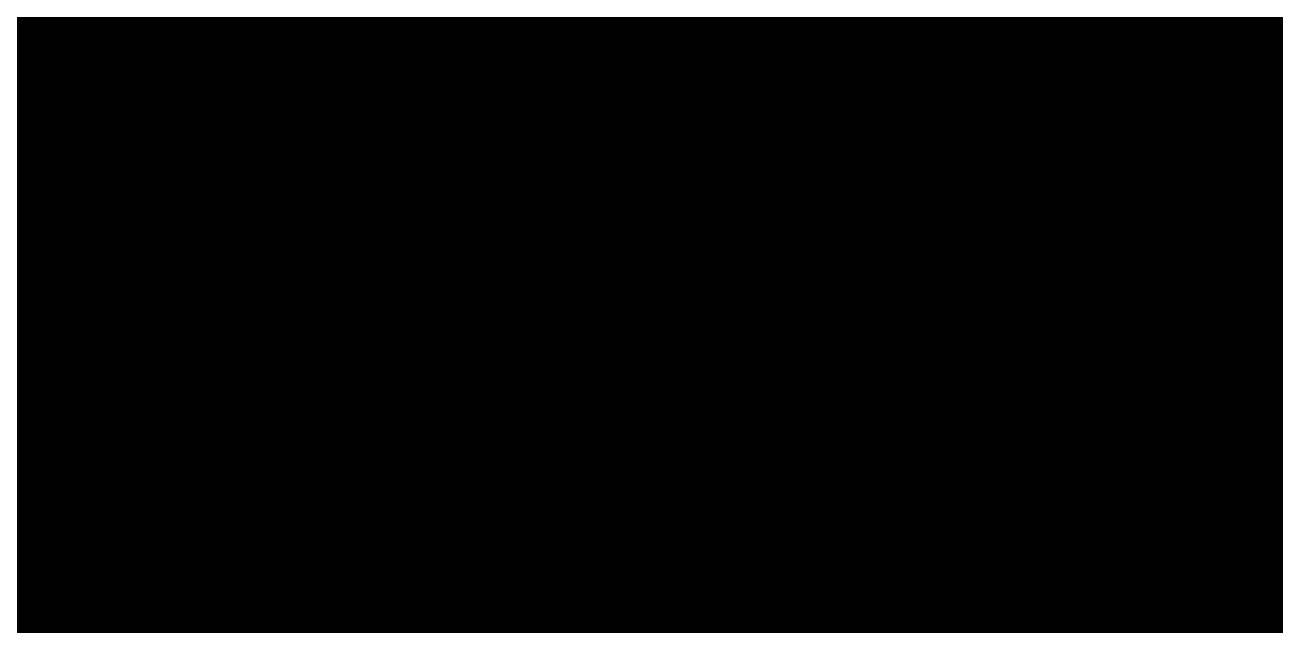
# Model space of a CAD drawing. Header units: metres. Extents: x -296 to 345, y -1036 to 474.
# Drawn here: x 239.8226 to 239.9562, y -255.9003 to -255.8362 of the extents above; entities that cross this region are included whole.
import ezdxf

# ---------------------------------------------------------------- set-up
doc = ezdxf.new("R2010")
doc.units = ezdxf.units.M
doc.linetypes.add('HIDDENX2', pattern=[0.75, 0.5, -0.25])
for name, color, linetype in [('DGPRO_Anotaciones', 6, 'Continuous'), ('DGPRO_Arboles existentes', 252, 'Continuous'), ('DGPRO_ARQ_EXISTENCIA', 7, 'Continuous'), ('DGPRO_Cordon existente', 244, 'HIDDENX2'), ('DGPRO_Topes playa de regulacion', 40, 'Continuous')]:
    doc.layers.add(name, color=color, linetype=linetype)
doc.layers.add('DGPRO_Hatch edificios', color=7, linetype='Continuous', true_color=0xd1e8ff)
doc.layers.add('SansNom [1.1]', color=7, linetype='Continuous', lineweight=0)
doc.styles.get("Standard").update_dxf_attribs({"font": 'arial.ttf'})

# ---------------------------------------------------------------- blocks, each defined once
blk = doc.blocks.new('juegos ta te ti')
at = {"layer": 'SansNom [1.1]', "color": 2}
for p, q in [((3773.40317, 1694.74634), (3773.31728, 1694.71553)), ((3773.29968, 1694.71407), (3773.29598, 1694.72437)), ((3773.34174, 1694.70492), (3773.39328, 1694.7234)), ((3773.33558, 1694.72209), (3773.34174, 1694.70492)), ((3773.39389, 1694.72168), (3773.34236, 1694.7032)), ((3773.29968, 1694.71407), (3773.31536, 1694.71969)), ((3773.32484, 1694.71824), (3773.331, 1694.70106)), ((3773.38046, 1694.71589), (3773.38015, 1694.71675)), ((3773.31728, 1694.71553), (3773.30551, 1694.71131)), ((3773.38046, 1694.71589), (3773.37444, 1694.71374)), ((3773.37414, 1694.7146), (3773.37444, 1694.71374)), ((3773.36242, 1694.70942), (3773.36211, 1694.71028)), ((3773.37302, 1694.71017), (3773.3724, 1694.71094)), ((3773.36242, 1694.70942), (3773.35641, 1694.70727)), ((3773.37295, 1694.70978), (3773.37299, 1694.70904)), ((3773.3561, 1694.70813), (3773.35641, 1694.70727)), ((3773.331, 1694.70106), (3773.34174, 1694.70492)), ((3773.34174, 1694.70492), (3773.34236, 1694.7032)), ((3773.38163, 1694.70383), (3773.38101, 1694.7046)), ((3773.34236, 1694.7032), (3773.33334, 1694.69996)), ((3773.38386, 1694.70107), (3773.38324, 1694.70184)), ((3773.36425, 1694.69861), (3773.36486, 1694.69784)), ((3773.37551, 1694.6977), (3773.37514, 1694.69817)), ((3773.38609, 1694.6983), (3773.38547, 1694.69907)), ((3773.36647, 1694.69584), (3773.36709, 1694.69507)), ((3773.37774, 1694.69494), (3773.37737, 1694.6954)), ((3773.38832, 1694.69553), (3773.3877, 1694.6963)), ((3773.37063, 1694.69504), (3773.37125, 1694.69427)), ((3773.36828, 1694.69386), (3773.36791, 1694.69379)), ((3773.3687, 1694.69307), (3773.36932, 1694.6923)), ((3773.37997, 1694.69217), (3773.3796, 1694.69263)), ((3773.39055, 1694.69276), (3773.38993, 1694.69353)), ((3773.37286, 1694.69227), (3773.37347, 1694.6915)), ((3773.37093, 1694.6903), (3773.37155, 1694.68954)), ((3773.39278, 1694.68999), (3773.39216, 1694.69076)), ((3773.37508, 1694.6895), (3773.3757, 1694.68873)), ((3773.3822, 1694.6894), (3773.38183, 1694.68986)), ((3773.39368, 1694.68876), (3773.39302, 1694.68958)), ((3773.37316, 1694.68754), (3773.37378, 1694.68677)), ((3773.395, 1694.68722), (3773.39439, 1694.68799)), ((3773.37731, 1694.68673), (3773.37793, 1694.68596)), ((3773.38443, 1694.68663), (3773.38406, 1694.68709)), ((3773.37539, 1694.68477), (3773.37601, 1694.684)), ((3773.39723, 1694.68445), (3773.39661, 1694.68522)), ((3773.37954, 1694.68396), (3773.38016, 1694.6832)), ((3773.38666, 1694.68386), (3773.38628, 1694.68432)), ((3773.39777, 1694.68375), (3773.39855, 1694.68277)), ((3773.39886, 1694.68286), (3773.39842, 1694.6834)), ((3773.39842, 1694.6834), (3773.39878, 1694.68292)), ((3773.37717, 1694.68285), (3773.36959, 1694.6813)), ((3773.37762, 1694.682), (3773.37824, 1694.68123)), ((3773.39946, 1694.68168), (3773.39884, 1694.68245)), ((3773.36959, 1694.6813), (3773.37119, 1694.67277)), ((3773.38177, 1694.6812), (3773.38239, 1694.68043)), ((3773.38889, 1694.68109), (3773.38851, 1694.68155)), ((3773.37985, 1694.67923), (3773.38047, 1694.67846)), ((3773.40009, 1694.67997), (3773.40015, 1694.6797)), ((3773.3656, 1694.67911), (3773.3672, 1694.67058)), ((3773.384, 1694.67843), (3773.38462, 1694.67766)), ((3773.39111, 1694.67832), (3773.39074, 1694.67878)), ((3773.3832, 1694.67523), (3773.37119, 1694.67277)), ((3773.38208, 1694.67646), (3773.3827, 1694.67569)), ((3773.38352, 1694.67571), (3773.38551, 1694.67324)), ((3773.38596, 1694.67609), (3773.38581, 1694.67597)), ((3773.38623, 1694.67566), (3773.38685, 1694.67489)), ((3773.3931, 1694.67585), (3773.39297, 1694.67602)), ((3773.38491, 1694.67253), (3773.38535, 1694.67198)), ((3773.38846, 1694.67289), (3773.38908, 1694.67212)), ((3773.40008, 1694.67289), (3773.40002, 1694.67287)), ((3773.3672, 1694.67058), (3773.36722, 1694.67051)), ((3773.39069, 1694.67012), (3773.39071, 1694.6701)), ((3773.39737, 1694.6688), (3773.39826, 1694.66898)), ((3773.40051, 1694.66115), (3773.39849, 1694.66663)), ((3773.40069, 1694.66048), (3773.39854, 1694.66632)), ((3773.39712, 1694.6651), (3773.39727, 1694.66435)), ((3773.39359, 1694.66417), (3773.3936, 1694.66411)), ((3773.3937, 1694.66362), (3773.39409, 1694.66165)), ((3773.39727, 1694.66435), (3773.39766, 1694.66238)), ((3773.39766, 1694.66238), (3773.39409, 1694.66165)), ((3773.39588, 1694.66201), (3773.39576, 1694.6624)), ((3773.39766, 1694.66238), (3773.39937, 1694.66026)), ((3773.39409, 1694.66165), (3773.3958, 1694.65953)), ((3773.40051, 1694.66115), (3773.40069, 1694.66048)), ((3773.39937, 1694.66026), (3773.3958, 1694.65953)), ((3773.39522, 1694.65862), (3773.4071, 1694.62638))]:
    blk.add_line(p, q, dxfattribs=at)
at = {"layer": 'SansNom [1.1]', "color": 2, "elevation": 0, "flags": 128}
for points in [[(3773.37239, 1694.71095), (3773.3726, 1694.71066), (3773.37295, 1694.70978)], [(3773.37302, 1694.71017), (3773.37322, 1694.70989), (3773.37357, 1694.70901)], [(3773.37357, 1694.70901), (3773.37359, 1694.70806), (3773.37351, 1694.7077)], [(3773.37544, 1694.69731), (3773.37509, 1694.69819), (3773.3749, 1694.69846)], [(3773.37606, 1694.69654), (3773.37571, 1694.69742), (3773.37551, 1694.6977)], [(3773.37767, 1694.69454), (3773.37732, 1694.69542), (3773.37713, 1694.69569)], [(3773.37829, 1694.69377), (3773.37794, 1694.69465), (3773.37774, 1694.69494)], [(3773.3799, 1694.69177), (3773.37955, 1694.69265), (3773.37936, 1694.69292)], [(3773.38051, 1694.691), (3773.38017, 1694.69188), (3773.37997, 1694.69217)], [(3773.38212, 1694.689), (3773.38178, 1694.68988), (3773.38159, 1694.69016)], [(3773.38274, 1694.68823), (3773.3824, 1694.68911), (3773.3822, 1694.6894)], [(3773.38435, 1694.68623), (3773.38401, 1694.68711), (3773.38382, 1694.68739)], [(3773.38497, 1694.68546), (3773.38463, 1694.68634), (3773.38443, 1694.68663)], [(3773.38658, 1694.68346), (3773.38624, 1694.68434), (3773.38605, 1694.68462)], [(3773.3872, 1694.68269), (3773.38686, 1694.68357), (3773.38666, 1694.68386)], [(3773.38881, 1694.68069), (3773.38847, 1694.68157), (3773.38828, 1694.68185)], [(3773.38943, 1694.67992), (3773.38909, 1694.6808), (3773.38889, 1694.68109)], [(3773.39104, 1694.67792), (3773.3907, 1694.6788), (3773.3905, 1694.67908)], [(3773.39166, 1694.67715), (3773.39132, 1694.67804), (3773.39111, 1694.67832)], [(3773.38616, 1694.67572), (3773.38535, 1694.6764), (3773.38456, 1694.67739)], [(3773.39327, 1694.67515), (3773.39293, 1694.67604), (3773.39273, 1694.67631)], [(3773.40491, 1694.65734), (3773.40474, 1694.65798), (3773.40412, 1694.66034), (3773.40354, 1694.66246), (3773.40301, 1694.6643), (3773.40252, 1694.66588), (3773.40208, 1694.66716), (3773.40171, 1694.66813), (3773.40139, 1694.66881), (3773.40113, 1694.66916), (3773.40094, 1694.6692), (3773.40081, 1694.66892), (3773.40075, 1694.66833), (3773.40075, 1694.66743), (3773.40082, 1694.66622), (3773.40096, 1694.66472), (3773.40116, 1694.66294)], [(3773.40116, 1694.66294), (3773.4013, 1694.66174), (3773.40138, 1694.66079), (3773.4014, 1694.66008), (3773.40137, 1694.65963), (3773.40128, 1694.65945), (3773.40114, 1694.65953), (3773.40094, 1694.65988), (3773.40069, 1694.66048)], [(3773.39445, 1694.6612), (3773.39464, 1694.66049), (3773.39491, 1694.65956)], [(3773.39491, 1694.65956), (3773.39496, 1694.65941), (3773.39522, 1694.65862)]]:
    blk.add_lwpolyline(points, dxfattribs=at)
at = {"layer": 'SansNom [1.1]', "color": 2}
for centre, radius, start, end in [((3773.36843, 1694.71158), 0.01278, 298.2535, 19.7326), ((3773.30397, 1694.71561), 0.00456, 199.7326, 289.7326), ((3773.36843, 1694.71158), 0.00639, 199.7326, 265.8658), ((3773.36843, 1694.71158), 0.01278, 199.7326, 273.8841), ((3773.33272, 1694.70168), 0.00183, 199.7326, 289.7326), ((3773.36699, 1694.69956), 0.00273, 219.0336, 334.4737), ((3773.3686, 1694.69756), 0.00273, 218.4919, 310.1695), ((3773.37083, 1694.69479), 0.00273, 218.4919, 310.1695), ((3773.37305, 1694.69202), 0.00273, 218.4919, 310.1695), ((3773.37528, 1694.68925), 0.00273, 218.4919, 310.1695), ((3773.37751, 1694.68648), 0.00273, 218.4919, 310.1695), ((3773.37974, 1694.68372), 0.00273, 218.4919, 310.1695), ((3773.39209, 1694.67745), 0.00866, 292.6635, 38.6009), ((3773.39733, 1694.67998), 0.00273, 301.1595, 38.6105), ((3773.38197, 1694.68095), 0.00273, 218.4919, 310.1695), ((3773.39206, 1694.67747), 0.00869, 292.7819, 11.1574), ((3773.45764, 1694.68758), 0.09983, 185.9301, 197.0753), ((3773.3895, 1694.68052), 0.00768, 204.6695, 261.3829), ((3773.38481, 1694.67739), 0.00271, 218.8508, 259.4161), ((3773.39156, 1694.67797), 0.00832, 203.0768, 267.1237), ((3773.3916, 1694.67792), 0.0086, 218.8719, 269.2653), ((3773.3912, 1694.67385), 0.00274, 219.1583, 351.5264), ((3773.39206, 1694.67423), 0.00813, 319.8138, 351.065), ((3773.39204, 1694.67738), 0.0086, 218.8764, 269.9854), ((3773.60587, 1694.71507), 0.24277, 190.5758, 193.5932), ((3773.39747, 1694.66195), 0.00382, 15.0248, 67.8823)]:
    blk.add_arc(centre, radius, start, end, dxfattribs=at)
for points, knots in [([(3773.3724, 1694.71094), (3773.37231, 1694.71104), (3773.37209, 1694.7113), (3773.37158, 1694.71167), (3773.37088, 1694.71195), (3773.37006, 1694.71203), (3773.36924, 1694.71185), (3773.36855, 1694.71145), (3773.36805, 1694.71095), (3773.36773, 1694.71043), (3773.36755, 1694.70994), (3773.36748, 1694.70951), (3773.36745, 1694.70914), (3773.36746, 1694.70876), (3773.3675, 1694.70824), (3773.3676, 1694.70748), (3773.36776, 1694.70647), (3773.36796, 1694.70529), (3773.3682, 1694.70399), (3773.36847, 1694.70263), (3773.36875, 1694.70126), (3773.36904, 1694.69995), (3773.36932, 1694.69873), (3773.36959, 1694.69767), (3773.36983, 1694.69677), (3773.37002, 1694.69618), (3773.3702, 1694.69574), (3773.37037, 1694.69538), (3773.37056, 1694.69514), (3773.37063, 1694.69504)], [0, 0, 0, 0, 0.016434, 0.0424376, 0.0714166, 0.1029079, 0.1352178, 0.1659584, 0.1922502, 0.215542, 0.236398, 0.255567, 0.2749691, 0.3009298, 0.3435918, 0.3973482, 0.4486944, 0.5026861, 0.5556551, 0.6082364, 0.6607005, 0.7131995, 0.7658703, 0.8189763, 0.8731227, 0.9304676, 0.9604061, 0.984356, 1, 1, 1, 1]), ([(3773.37384, 1694.70834), (3773.37383, 1694.70836), (3773.37374, 1694.70869), (3773.37363, 1694.70902), (3773.37345, 1694.70947), (3773.37327, 1694.70984), (3773.37309, 1694.71008), (3773.37302, 1694.71017)], [0, 0, 0, 0, 0.025988, 0.466213, 0.696045, 0.879904, 1, 1, 1, 1]), ([(3773.3752, 1694.69797), (3773.3752, 1694.69797), (3773.37521, 1694.69796), (3773.37515, 1694.69814), (3773.37503, 1694.69852), (3773.37485, 1694.69918), (3773.37463, 1694.70008), (3773.37437, 1694.70119), (3773.3741, 1694.70243), (3773.37383, 1694.70373), (3773.37357, 1694.70503), (3773.37335, 1694.70625), (3773.37316, 1694.70734), (3773.37303, 1694.70819), (3773.37296, 1694.70875), (3773.37293, 1694.70904), (3773.37293, 1694.70905), (3773.37293, 1694.70905)], [0, 0, 0, 0, 0.01609, 0.062273, 0.121667, 0.192775, 0.270513, 0.351329, 0.433485, 0.516208, 0.599108, 0.681854, 0.764093, 0.845219, 0.914737, 0.971625, 1, 1, 1, 1]), ([(3773.37409, 1694.70867), (3773.374, 1694.70874), (3773.37387, 1694.70885), (3773.37371, 1694.70891), (3773.37365, 1694.70893)], [0, 0, 0, 0, 0.645472, 1, 1, 1, 1]), ([(3773.38101, 1694.7046), (3773.38081, 1694.70481), (3773.38047, 1694.70517), (3773.37993, 1694.70545), (3773.37966, 1694.70553), (3773.37956, 1694.70556)], [0, 0, 0, 0, 0.456025, 0.781976, 1, 1, 1, 1]), ([(3773.37666, 1694.69817), (3773.37692, 1694.69823), (3773.37761, 1694.6984), (3773.37859, 1694.69868), (3773.37959, 1694.69901), (3773.3803, 1694.6993), (3773.3809, 1694.69963), (3773.3814, 1694.70003), (3773.38183, 1694.70055), (3773.38216, 1694.70124), (3773.38229, 1694.70206), (3773.38217, 1694.70291), (3773.38189, 1694.7035), (3773.38167, 1694.70378), (3773.38163, 1694.70383)], [0, 0, 0, 0, 0.076178, 0.201828, 0.331639, 0.474404, 0.5592, 0.621081, 0.685132, 0.754537, 0.828502, 0.904616, 0.980321, 1, 1, 1, 1]), ([(3773.38324, 1694.70184), (3773.38304, 1694.70205), (3773.38271, 1694.70239), (3773.38232, 1694.70258), (3773.38216, 1694.70265)], [0, 0, 0, 0, 0.609853, 1, 1, 1, 1]), ([(3773.37889, 1694.6954), (3773.37915, 1694.69546), (3773.37984, 1694.69563), (3773.38082, 1694.69591), (3773.38182, 1694.69624), (3773.38253, 1694.69653), (3773.38313, 1694.69686), (3773.38363, 1694.69726), (3773.38406, 1694.69778), (3773.38439, 1694.69847), (3773.38452, 1694.69929), (3773.3844, 1694.70014), (3773.38412, 1694.70073), (3773.3839, 1694.70101), (3773.38386, 1694.70107)], [0, 0, 0, 0, 0.076178, 0.201828, 0.331639, 0.474404, 0.5592, 0.621081, 0.685132, 0.754537, 0.828502, 0.904616, 0.980321, 1, 1, 1, 1]), ([(3773.3637, 1694.69987), (3773.36371, 1694.69976), (3773.36376, 1694.69937), (3773.36399, 1694.69895), (3773.3642, 1694.69867), (3773.36425, 1694.69861)], [0, 0, 0, 0, 0.232535, 0.841665, 1, 1, 1, 1]), ([(3773.37125, 1694.69427), (3773.37133, 1694.69417), (3773.37156, 1694.69391), (3773.37206, 1694.69354), (3773.37277, 1694.69326), (3773.37359, 1694.69319), (3773.37441, 1694.69337), (3773.3751, 1694.69376), (3773.3756, 1694.69426), (3773.37591, 1694.69478), (3773.37609, 1694.69528), (3773.37617, 1694.69571), (3773.37619, 1694.69607), (3773.37618, 1694.69646), (3773.37614, 1694.69697), (3773.37605, 1694.69773), (3773.37589, 1694.69875), (3773.37576, 1694.69952), (3773.37568, 1694.69997), (3773.37567, 1694.69999)], [0, 0, 0, 0, 0.032596, 0.084172, 0.14165, 0.20411, 0.268195, 0.329166, 0.381314, 0.427512, 0.468878, 0.506899, 0.545381, 0.596872, 0.681489, 0.788111, 0.889953, 0.997041, 1, 1, 1, 1]), ([(3773.3747, 1694.69983), (3773.37485, 1694.69986), (3773.37543, 1694.69996), (3773.37631, 1694.70009), (3773.37723, 1694.7002), (3773.37787, 1694.70025), (3773.37824, 1694.70026), (3773.37828, 1694.70026), (3773.3783, 1694.70026)], [0, 0, 0, 0, 0.0869493, 0.3123665, 0.5339335, 0.7235382, 0.885767, 1, 1, 1, 1]), ([(3773.37743, 1694.6952), (3773.37743, 1694.6952), (3773.37744, 1694.69519), (3773.37737, 1694.69537), (3773.37726, 1694.69575), (3773.37708, 1694.69641), (3773.37686, 1694.69731), (3773.3766, 1694.69842), (3773.37639, 1694.69937), (3773.37627, 1694.69994), (3773.37625, 1694.70007)], [0, 0, 0, 0, 0.035033, 0.135587, 0.264906, 0.419729, 0.588988, 0.764947, 0.943826, 1, 1, 1, 1]), ([(3773.38547, 1694.69907), (3773.38527, 1694.69928), (3773.38494, 1694.69962), (3773.38455, 1694.69981), (3773.38439, 1694.69989)], [0, 0, 0, 0, 0.609853, 1, 1, 1, 1]), ([(3773.36792, 1694.69818), (3773.36792, 1694.69819), (3773.36793, 1694.69819), (3773.36815, 1694.69828), (3773.36862, 1694.69844), (3773.36904, 1694.69857), (3773.36934, 1694.69865), (3773.36935, 1694.69866)], [0, 0, 0, 0, 0.128722, 0.364916, 0.655577, 0.993675, 1, 1, 1, 1]), ([(3773.38112, 1694.69263), (3773.38138, 1694.6927), (3773.38207, 1694.69286), (3773.38305, 1694.69314), (3773.38405, 1694.69347), (3773.38476, 1694.69376), (3773.38536, 1694.69409), (3773.38586, 1694.69449), (3773.38629, 1694.69501), (3773.38662, 1694.69571), (3773.38675, 1694.69652), (3773.38663, 1694.69737), (3773.38635, 1694.69796), (3773.38613, 1694.69824), (3773.38609, 1694.6983)], [0, 0, 0, 0, 0.076178, 0.201828, 0.331639, 0.474404, 0.5592, 0.621081, 0.685132, 0.754537, 0.828502, 0.904616, 0.980321, 1, 1, 1, 1]), ([(3773.36486, 1694.69784), (3773.36507, 1694.69763), (3773.36541, 1694.69728), (3773.366, 1694.69697), (3773.36651, 1694.69681), (3773.36701, 1694.69673), (3773.36762, 1694.6967), (3773.36841, 1694.69673), (3773.36919, 1694.6968), (3773.3697, 1694.69687), (3773.36981, 1694.69688)], [0, 0, 0, 0, 0.124749, 0.213915, 0.304347, 0.40335, 0.531011, 0.747402, 0.947239, 1, 1, 1, 1]), ([(3773.36594, 1694.69702), (3773.36595, 1694.69694), (3773.36599, 1694.69658), (3773.36622, 1694.69618), (3773.36643, 1694.6959), (3773.36647, 1694.69584)], [0, 0, 0, 0, 0.187264, 0.832325, 1, 1, 1, 1]), ([(3773.37347, 1694.6915), (3773.37356, 1694.6914), (3773.37379, 1694.69114), (3773.37429, 1694.69078), (3773.375, 1694.69049), (3773.37582, 1694.69042), (3773.37664, 1694.6906), (3773.37733, 1694.69099), (3773.37782, 1694.69149), (3773.37814, 1694.69201), (3773.37832, 1694.69251), (3773.3784, 1694.69294), (3773.37842, 1694.6933), (3773.37841, 1694.69369), (3773.37837, 1694.69421), (3773.37828, 1694.69497), (3773.37812, 1694.69599), (3773.37799, 1694.69675), (3773.37791, 1694.69721), (3773.3779, 1694.69722)], [0, 0, 0, 0, 0.032596, 0.084172, 0.14165, 0.20411, 0.268195, 0.329166, 0.381314, 0.427512, 0.468878, 0.506899, 0.545381, 0.596872, 0.681489, 0.788111, 0.889953, 0.997041, 1, 1, 1, 1]), ([(3773.37692, 1694.69706), (3773.37708, 1694.69709), (3773.37765, 1694.69719), (3773.37854, 1694.69732), (3773.37946, 1694.69743), (3773.3801, 1694.69748), (3773.38047, 1694.69749), (3773.38051, 1694.69749), (3773.38053, 1694.69749)], [0, 0, 0, 0, 0.0869493, 0.3123665, 0.5339335, 0.7235382, 0.885767, 1, 1, 1, 1]), ([(3773.37966, 1694.69243), (3773.37966, 1694.69243), (3773.37966, 1694.69242), (3773.3796, 1694.6926), (3773.37949, 1694.69298), (3773.37931, 1694.69364), (3773.37909, 1694.69455), (3773.37883, 1694.69566), (3773.37862, 1694.6966), (3773.3785, 1694.69717), (3773.37848, 1694.6973)], [0, 0, 0, 0, 0.035033, 0.135587, 0.264906, 0.419729, 0.588988, 0.764947, 0.943826, 1, 1, 1, 1]), ([(3773.3877, 1694.6963), (3773.3875, 1694.69651), (3773.38717, 1694.69686), (3773.38677, 1694.69704), (3773.38662, 1694.69712)], [0, 0, 0, 0, 0.609853, 1, 1, 1, 1]), ([(3773.38335, 1694.68986), (3773.38361, 1694.68993), (3773.3843, 1694.6901), (3773.38528, 1694.69037), (3773.38628, 1694.6907), (3773.38699, 1694.69099), (3773.38759, 1694.69132), (3773.38809, 1694.69172), (3773.38852, 1694.69224), (3773.38885, 1694.69294), (3773.38898, 1694.69375), (3773.38886, 1694.6946), (3773.38858, 1694.69519), (3773.38836, 1694.69547), (3773.38832, 1694.69553)], [0, 0, 0, 0, 0.076178, 0.201828, 0.331639, 0.474404, 0.5592, 0.621081, 0.685132, 0.754537, 0.828502, 0.904616, 0.980321, 1, 1, 1, 1]), ([(3773.36709, 1694.69507), (3773.36729, 1694.69487), (3773.36764, 1694.69451), (3773.36823, 1694.69421), (3773.36874, 1694.69404), (3773.36924, 1694.69397), (3773.36985, 1694.69393), (3773.37055, 1694.69395), (3773.37119, 1694.69402), (3773.37146, 1694.69404)], [0, 0, 0, 0, 0.139296, 0.23886, 0.339837, 0.450384, 0.592931, 0.834555, 1, 1, 1, 1]), ([(3773.36817, 1694.69425), (3773.36818, 1694.69417), (3773.36822, 1694.69381), (3773.36845, 1694.69341), (3773.36866, 1694.69313), (3773.3687, 1694.69307)], [0, 0, 0, 0, 0.187264, 0.832325, 1, 1, 1, 1]), ([(3773.3757, 1694.68873), (3773.37579, 1694.68863), (3773.37602, 1694.68838), (3773.37652, 1694.68801), (3773.37723, 1694.68773), (3773.37805, 1694.68765), (3773.37887, 1694.68783), (3773.37956, 1694.68822), (3773.38005, 1694.68873), (3773.38037, 1694.68925), (3773.38055, 1694.68974), (3773.38063, 1694.69017), (3773.38065, 1694.69054), (3773.38064, 1694.69092), (3773.3806, 1694.69144), (3773.3805, 1694.6922), (3773.38035, 1694.69322), (3773.38022, 1694.69398), (3773.38014, 1694.69444), (3773.38013, 1694.69445)], [0, 0, 0, 0, 0.032596, 0.084172, 0.14165, 0.20411, 0.268195, 0.329166, 0.381314, 0.427512, 0.468878, 0.506899, 0.545381, 0.596872, 0.681489, 0.788111, 0.889953, 0.997041, 1, 1, 1, 1]), ([(3773.37915, 1694.69429), (3773.37931, 1694.69432), (3773.37988, 1694.69442), (3773.38077, 1694.69455), (3773.38169, 1694.69466), (3773.38233, 1694.69471), (3773.3827, 1694.69472), (3773.38274, 1694.69472), (3773.38276, 1694.69472)], [0, 0, 0, 0, 0.086949, 0.312366, 0.533934, 0.723538, 0.885767, 1, 1, 1, 1]), ([(3773.38189, 1694.68967), (3773.38189, 1694.68966), (3773.38189, 1694.68966), (3773.38183, 1694.68983), (3773.38172, 1694.69021), (3773.38154, 1694.69087), (3773.38132, 1694.69178), (3773.38106, 1694.69289), (3773.38085, 1694.69383), (3773.38073, 1694.6944), (3773.3807, 1694.69453)], [0, 0, 0, 0, 0.035033, 0.135587, 0.264906, 0.419729, 0.588988, 0.764947, 0.943826, 1, 1, 1, 1]), ([(3773.38993, 1694.69353), (3773.38973, 1694.69374), (3773.3894, 1694.69409), (3773.389, 1694.69427), (3773.38885, 1694.69435)], [0, 0, 0, 0, 0.609853, 1, 1, 1, 1]), ([(3773.36793, 1694.69378), (3773.36789, 1694.69378), (3773.36747, 1694.69374), (3773.36676, 1694.69342), (3773.3659, 1694.69287), (3773.36524, 1694.6922), (3773.36478, 1694.6915), (3773.36447, 1694.69081), (3773.3643, 1694.69018), (3773.36422, 1694.68963), (3773.36418, 1694.68912), (3773.36419, 1694.68855), (3773.36424, 1694.68781), (3773.36434, 1694.6868), (3773.36451, 1694.68552), (3773.36473, 1694.68405), (3773.36501, 1694.68239), (3773.3653, 1694.68073), (3773.36551, 1694.6796), (3773.3656, 1694.67911)], [0, 0, 0, 0, 0.005161, 0.057046, 0.103559, 0.146062, 0.185289, 0.221567, 0.255434, 0.289396, 0.327658, 0.37742, 0.456688, 0.553427, 0.645001, 0.741487, 0.835083, 0.927406, 1, 1, 1, 1]), ([(3773.37223, 1694.69351), (3773.37225, 1694.69345), (3773.37231, 1694.69324), (3773.37243, 1694.69298), (3773.3726, 1694.69261), (3773.37278, 1694.69237), (3773.37286, 1694.69227)], [0, 0, 0, 0, 0.18605, 0.536512, 0.81687, 1, 1, 1, 1]), ([(3773.38558, 1694.68709), (3773.38584, 1694.68716), (3773.38653, 1694.68733), (3773.3875, 1694.68761), (3773.3885, 1694.68793), (3773.38922, 1694.68822), (3773.38982, 1694.68855), (3773.39032, 1694.68895), (3773.39075, 1694.68947), (3773.39108, 1694.69017), (3773.39121, 1694.69099), (3773.39109, 1694.69183), (3773.39081, 1694.69242), (3773.39059, 1694.6927), (3773.39055, 1694.69276)], [0, 0, 0, 0, 0.076178, 0.201828, 0.331639, 0.474404, 0.5592, 0.621081, 0.685132, 0.754537, 0.828502, 0.904616, 0.980321, 1, 1, 1, 1]), ([(3773.36932, 1694.6923), (3773.36952, 1694.6921), (3773.36987, 1694.69174), (3773.37046, 1694.69144), (3773.37097, 1694.69128), (3773.37147, 1694.6912), (3773.37208, 1694.69116), (3773.37277, 1694.69118), (3773.37342, 1694.69125), (3773.37368, 1694.69128)], [0, 0, 0, 0, 0.1392958, 0.2388595, 0.3398367, 0.4503841, 0.5929305, 0.8345548, 1, 1, 1, 1]), ([(3773.3704, 1694.69149), (3773.37041, 1694.6914), (3773.37045, 1694.69104), (3773.37068, 1694.69064), (3773.37089, 1694.69036), (3773.37093, 1694.6903)], [0, 0, 0, 0, 0.1872641, 0.8323248, 1, 1, 1, 1]), ([(3773.37793, 1694.68596), (3773.37802, 1694.68586), (3773.37825, 1694.68561), (3773.37875, 1694.68524), (3773.37946, 1694.68496), (3773.38028, 1694.68488), (3773.3811, 1694.68506), (3773.38179, 1694.68546), (3773.38228, 1694.68596), (3773.3826, 1694.68648), (3773.38278, 1694.68697), (3773.38286, 1694.6874), (3773.38288, 1694.68777), (3773.38287, 1694.68815), (3773.38283, 1694.68867), (3773.38273, 1694.68943), (3773.38258, 1694.69045), (3773.38245, 1694.69122), (3773.38236, 1694.69167), (3773.38236, 1694.69168)], [0, 0, 0, 0, 0.032596, 0.084172, 0.14165, 0.20411, 0.268195, 0.329166, 0.381314, 0.427512, 0.468878, 0.506899, 0.545381, 0.596872, 0.681489, 0.788111, 0.889953, 0.997041, 1, 1, 1, 1]), ([(3773.38138, 1694.69152), (3773.38154, 1694.69155), (3773.38211, 1694.69165), (3773.383, 1694.69178), (3773.38392, 1694.69189), (3773.38456, 1694.69194), (3773.38493, 1694.69195), (3773.38497, 1694.69195), (3773.38499, 1694.69195)], [0, 0, 0, 0, 0.0869493, 0.3123665, 0.5339335, 0.7235382, 0.885767, 1, 1, 1, 1]), ([(3773.38412, 1694.6869), (3773.38412, 1694.68689), (3773.38412, 1694.68689), (3773.38406, 1694.68706), (3773.38395, 1694.68744), (3773.38377, 1694.6881), (3773.38355, 1694.68901), (3773.38329, 1694.69012), (3773.38308, 1694.69107), (3773.38296, 1694.69163), (3773.38293, 1694.69177)], [0, 0, 0, 0, 0.035033, 0.135587, 0.264906, 0.419729, 0.588988, 0.764947, 0.943826, 1, 1, 1, 1]), ([(3773.39216, 1694.69076), (3773.39196, 1694.69097), (3773.39163, 1694.69132), (3773.39123, 1694.69151), (3773.39108, 1694.69158)], [0, 0, 0, 0, 0.609853, 1, 1, 1, 1]), ([(3773.37446, 1694.69075), (3773.37448, 1694.69068), (3773.37454, 1694.69047), (3773.37465, 1694.69021), (3773.37483, 1694.68984), (3773.37501, 1694.6896), (3773.37508, 1694.6895)], [0, 0, 0, 0, 0.18605, 0.536512, 0.81687, 1, 1, 1, 1]), ([(3773.38781, 1694.68432), (3773.38807, 1694.68439), (3773.38876, 1694.68456), (3773.38973, 1694.68484), (3773.39073, 1694.68516), (3773.39145, 1694.68545), (3773.39205, 1694.68578), (3773.39255, 1694.68618), (3773.39298, 1694.68671), (3773.39331, 1694.6874), (3773.39344, 1694.68822), (3773.39331, 1694.68906), (3773.39303, 1694.68965), (3773.39282, 1694.68993), (3773.39278, 1694.68999)], [0, 0, 0, 0, 0.076178, 0.201828, 0.331639, 0.474404, 0.5592, 0.621081, 0.685132, 0.754537, 0.828502, 0.904616, 0.980321, 1, 1, 1, 1]), ([(3773.37155, 1694.68954), (3773.37175, 1694.68933), (3773.3721, 1694.68897), (3773.37269, 1694.68867), (3773.3732, 1694.68851), (3773.3737, 1694.68843), (3773.37431, 1694.6884), (3773.375, 1694.68842), (3773.37565, 1694.68848), (3773.37591, 1694.68851)], [0, 0, 0, 0, 0.1392958, 0.2388595, 0.3398367, 0.4503841, 0.5929305, 0.8345548, 1, 1, 1, 1]), ([(3773.37263, 1694.68872), (3773.37264, 1694.68863), (3773.37268, 1694.68827), (3773.37291, 1694.68787), (3773.37312, 1694.68759), (3773.37316, 1694.68754)], [0, 0, 0, 0, 0.187264, 0.832325, 1, 1, 1, 1]), ([(3773.38016, 1694.6832), (3773.38025, 1694.6831), (3773.38047, 1694.68284), (3773.38098, 1694.68247), (3773.38168, 1694.68219), (3773.38251, 1694.68211), (3773.38333, 1694.68229), (3773.38402, 1694.68269), (3773.38451, 1694.68319), (3773.38483, 1694.68371), (3773.38501, 1694.6842), (3773.38509, 1694.68463), (3773.38511, 1694.685), (3773.3851, 1694.68538), (3773.38506, 1694.6859), (3773.38496, 1694.68666), (3773.38481, 1694.68768), (3773.38468, 1694.68845), (3773.38459, 1694.6889), (3773.38459, 1694.68891)], [0, 0, 0, 0, 0.032596, 0.084172, 0.14165, 0.20411, 0.268195, 0.329166, 0.381314, 0.427512, 0.468878, 0.506899, 0.545381, 0.596872, 0.681489, 0.788111, 0.889953, 0.997041, 1, 1, 1, 1]), ([(3773.38361, 1694.68875), (3773.38377, 1694.68878), (3773.38434, 1694.68888), (3773.38523, 1694.68901), (3773.38615, 1694.68912), (3773.38679, 1694.68918), (3773.38716, 1694.68918), (3773.3872, 1694.68918), (3773.38721, 1694.68918)], [0, 0, 0, 0, 0.086949, 0.312366, 0.533934, 0.723538, 0.885767, 1, 1, 1, 1]), ([(3773.38635, 1694.68413), (3773.38635, 1694.68413), (3773.38635, 1694.68412), (3773.38629, 1694.68429), (3773.38618, 1694.68467), (3773.386, 1694.68533), (3773.38578, 1694.68624), (3773.38552, 1694.68735), (3773.38531, 1694.6883), (3773.38519, 1694.68886), (3773.38516, 1694.689)], [0, 0, 0, 0, 0.035033, 0.135587, 0.264906, 0.419729, 0.588988, 0.764947, 0.943826, 1, 1, 1, 1]), ([(3773.39439, 1694.68799), (3773.39418, 1694.6882), (3773.39386, 1694.68855), (3773.39346, 1694.68874), (3773.39331, 1694.68881)], [0, 0, 0, 0, 0.609853, 1, 1, 1, 1]), ([(3773.37669, 1694.68798), (3773.37671, 1694.68791), (3773.37677, 1694.68771), (3773.37688, 1694.68744), (3773.37706, 1694.68707), (3773.37724, 1694.68683), (3773.37731, 1694.68673)], [0, 0, 0, 0, 0.18605, 0.536512, 0.81687, 1, 1, 1, 1]), ([(3773.39004, 1694.68156), (3773.3903, 1694.68162), (3773.39099, 1694.68179), (3773.39196, 1694.68207), (3773.39296, 1694.68239), (3773.39368, 1694.68268), (3773.39428, 1694.68301), (3773.39477, 1694.68341), (3773.39521, 1694.68394), (3773.39554, 1694.68463), (3773.39567, 1694.68545), (3773.39554, 1694.6863), (3773.39526, 1694.68688), (3773.39505, 1694.68716), (3773.395, 1694.68722)], [0, 0, 0, 0, 0.0761785, 0.2018282, 0.3316387, 0.4744043, 0.5592003, 0.6210812, 0.6851319, 0.7545368, 0.8285021, 0.9046164, 0.9803214, 1, 1, 1, 1]), ([(3773.37378, 1694.68677), (3773.37398, 1694.68656), (3773.37433, 1694.6862), (3773.37492, 1694.6859), (3773.37543, 1694.68574), (3773.37593, 1694.68566), (3773.37654, 1694.68563), (3773.37723, 1694.68565), (3773.37788, 1694.68571), (3773.37814, 1694.68574)], [0, 0, 0, 0, 0.1392958, 0.2388595, 0.3398367, 0.4503841, 0.5929305, 0.8345548, 1, 1, 1, 1]), ([(3773.37486, 1694.68595), (3773.37487, 1694.68587), (3773.37491, 1694.6855), (3773.37514, 1694.6851), (3773.37535, 1694.68482), (3773.37539, 1694.68477)], [0, 0, 0, 0, 0.1872641, 0.8323248, 1, 1, 1, 1]), ([(3773.38239, 1694.68043), (3773.38248, 1694.68033), (3773.3827, 1694.68007), (3773.38321, 1694.6797), (3773.38391, 1694.67942), (3773.38474, 1694.67935), (3773.38556, 1694.67953), (3773.38624, 1694.67992), (3773.38674, 1694.68042), (3773.38706, 1694.68094), (3773.38724, 1694.68144), (3773.38732, 1694.68186), (3773.38734, 1694.68223), (3773.38733, 1694.68261), (3773.38729, 1694.68313), (3773.38719, 1694.68389), (3773.38703, 1694.68491), (3773.38691, 1694.68568), (3773.38682, 1694.68613), (3773.38682, 1694.68614)], [0, 0, 0, 0, 0.032596, 0.084172, 0.14165, 0.20411, 0.268195, 0.329166, 0.381314, 0.427512, 0.468878, 0.506899, 0.545381, 0.596872, 0.681489, 0.788111, 0.889953, 0.997041, 1, 1, 1, 1]), ([(3773.38584, 1694.68598), (3773.386, 1694.68601), (3773.38657, 1694.68611), (3773.38746, 1694.68624), (3773.38838, 1694.68635), (3773.38902, 1694.68641), (3773.38939, 1694.68642), (3773.38943, 1694.68641), (3773.38944, 1694.68641)], [0, 0, 0, 0, 0.0869493, 0.3123665, 0.5339335, 0.7235382, 0.885767, 1, 1, 1, 1]), ([(3773.38858, 1694.68136), (3773.38858, 1694.68136), (3773.38858, 1694.68135), (3773.38852, 1694.68152), (3773.38841, 1694.68191), (3773.38823, 1694.68256), (3773.388, 1694.68347), (3773.38775, 1694.68458), (3773.38754, 1694.68553), (3773.38742, 1694.68609), (3773.38739, 1694.68623)], [0, 0, 0, 0, 0.035033, 0.135587, 0.264906, 0.419729, 0.588988, 0.764947, 0.943826, 1, 1, 1, 1]), ([(3773.39661, 1694.68522), (3773.39641, 1694.68543), (3773.39608, 1694.68578), (3773.39569, 1694.68597), (3773.39554, 1694.68604)], [0, 0, 0, 0, 0.609853, 1, 1, 1, 1]), ([(3773.37892, 1694.68521), (3773.37894, 1694.68514), (3773.379, 1694.68494), (3773.37911, 1694.68467), (3773.37929, 1694.6843), (3773.37947, 1694.68406), (3773.37954, 1694.68396)], [0, 0, 0, 0, 0.18605, 0.536512, 0.81687, 1, 1, 1, 1]), ([(3773.37601, 1694.684), (3773.37621, 1694.68379), (3773.37656, 1694.68343), (3773.37715, 1694.68313), (3773.37766, 1694.68297), (3773.37816, 1694.68289), (3773.37877, 1694.68286), (3773.37946, 1694.68288), (3773.38011, 1694.68294), (3773.38037, 1694.68297)], [0, 0, 0, 0, 0.139296, 0.23886, 0.339837, 0.450384, 0.592931, 0.834555, 1, 1, 1, 1]), ([(3773.38462, 1694.67766), (3773.38471, 1694.67756), (3773.38493, 1694.6773), (3773.38544, 1694.67693), (3773.38614, 1694.67665), (3773.38696, 1694.67658), (3773.38779, 1694.67676), (3773.38847, 1694.67715), (3773.38897, 1694.67765), (3773.38929, 1694.67817), (3773.38947, 1694.67867), (3773.38955, 1694.6791), (3773.38957, 1694.67946), (3773.38956, 1694.67985), (3773.38952, 1694.68036), (3773.38942, 1694.68112), (3773.38926, 1694.68214), (3773.38914, 1694.68291), (3773.38905, 1694.68336), (3773.38905, 1694.68337)], [0, 0, 0, 0, 0.032596, 0.084172, 0.14165, 0.20411, 0.268195, 0.329166, 0.381314, 0.427512, 0.468878, 0.506899, 0.545381, 0.596872, 0.681489, 0.788111, 0.889953, 0.997041, 1, 1, 1, 1]), ([(3773.38806, 1694.68321), (3773.38822, 1694.68324), (3773.3888, 1694.68334), (3773.38969, 1694.68347), (3773.39061, 1694.68358), (3773.39125, 1694.68364), (3773.39162, 1694.68365), (3773.39166, 1694.68364), (3773.39167, 1694.68364)], [0, 0, 0, 0, 0.088341, 0.313415, 0.534644, 0.72396, 0.885941, 1, 1, 1, 1]), ([(3773.39081, 1694.67859), (3773.39081, 1694.67859), (3773.39081, 1694.67858), (3773.39075, 1694.67875), (3773.39064, 1694.67914), (3773.39046, 1694.6798), (3773.39023, 1694.6807), (3773.38998, 1694.68181), (3773.38977, 1694.68276), (3773.38965, 1694.68332), (3773.38962, 1694.68346)], [0, 0, 0, 0, 0.035033, 0.135587, 0.264906, 0.419729, 0.588988, 0.764947, 0.943826, 1, 1, 1, 1]), ([(3773.39227, 1694.67879), (3773.39253, 1694.67885), (3773.39322, 1694.67902), (3773.39419, 1694.6793), (3773.39519, 1694.67962), (3773.39591, 1694.67991), (3773.39651, 1694.68025), (3773.397, 1694.68064), (3773.39744, 1694.68117), (3773.39777, 1694.68186), (3773.3979, 1694.68268), (3773.39777, 1694.68353), (3773.39749, 1694.68412), (3773.39728, 1694.6844), (3773.39723, 1694.68445)], [0, 0, 0, 0, 0.076178, 0.201828, 0.331639, 0.474404, 0.5592, 0.621081, 0.685132, 0.754537, 0.828502, 0.904616, 0.980321, 1, 1, 1, 1]), ([(3773.39884, 1694.68245), (3773.39864, 1694.68266), (3773.39831, 1694.68301), (3773.39792, 1694.6832), (3773.39777, 1694.68327)], [0, 0, 0, 0, 0.609853, 1, 1, 1, 1]), ([(3773.37709, 1694.68318), (3773.3771, 1694.6831), (3773.37714, 1694.68273), (3773.37736, 1694.68234), (3773.37758, 1694.68206), (3773.37762, 1694.682)], [0, 0, 0, 0, 0.187264, 0.832325, 1, 1, 1, 1]), ([(3773.38115, 1694.68244), (3773.38117, 1694.68237), (3773.38123, 1694.68217), (3773.38134, 1694.6819), (3773.38152, 1694.68153), (3773.3817, 1694.68129), (3773.38177, 1694.6812)], [0, 0, 0, 0, 0.1860497, 0.5365116, 0.81687, 1, 1, 1, 1]), ([(3773.36514, 1694.68167), (3773.36502, 1694.68162), (3773.36392, 1694.6812), (3773.36196, 1694.68016), (3773.35992, 1694.67901), (3773.35888, 1694.67825), (3773.35867, 1694.6781)], [0, 0, 0, 0, 0.053211, 0.478034, 0.896562, 1, 1, 1, 1]), ([(3773.37824, 1694.68123), (3773.37844, 1694.68102), (3773.37878, 1694.68066), (3773.37938, 1694.68036), (3773.37989, 1694.6802), (3773.38039, 1694.68012), (3773.381, 1694.68009), (3773.38169, 1694.68011), (3773.38234, 1694.68017), (3773.3826, 1694.6802)], [0, 0, 0, 0, 0.139296, 0.23886, 0.339837, 0.450384, 0.592931, 0.834555, 1, 1, 1, 1]), ([(3773.38685, 1694.67489), (3773.38694, 1694.67479), (3773.38716, 1694.67453), (3773.38767, 1694.67416), (3773.38837, 1694.67388), (3773.38919, 1694.67381), (3773.39001, 1694.67399), (3773.3907, 1694.67438), (3773.3912, 1694.67488), (3773.39152, 1694.6754), (3773.3917, 1694.6759), (3773.39177, 1694.67633), (3773.3918, 1694.67669), (3773.39179, 1694.67708), (3773.39175, 1694.67759), (3773.39165, 1694.67835), (3773.39149, 1694.67937), (3773.39137, 1694.68014), (3773.39128, 1694.68059), (3773.39128, 1694.6806)], [0, 0, 0, 0, 0.032596, 0.084172, 0.14165, 0.20411, 0.268195, 0.329166, 0.381314, 0.427512, 0.468878, 0.506899, 0.545381, 0.596872, 0.681489, 0.788111, 0.889953, 0.997041, 1, 1, 1, 1]), ([(3773.3903, 1694.68045), (3773.39046, 1694.68047), (3773.39103, 1694.68058), (3773.39192, 1694.6807), (3773.39284, 1694.68082), (3773.39347, 1694.68087), (3773.39385, 1694.68088), (3773.39389, 1694.68088), (3773.3939, 1694.68087)], [0, 0, 0, 0, 0.0869493, 0.3123665, 0.5339335, 0.7235382, 0.885767, 1, 1, 1, 1]), ([(3773.39304, 1694.67582), (3773.39304, 1694.67582), (3773.39304, 1694.67581), (3773.39298, 1694.67598), (3773.39287, 1694.67637), (3773.39269, 1694.67703), (3773.39246, 1694.67793), (3773.39221, 1694.67904), (3773.392, 1694.67999), (3773.39188, 1694.68056), (3773.39185, 1694.68069)], [0, 0, 0, 0, 0.035033, 0.135587, 0.264906, 0.419729, 0.588988, 0.764947, 0.943826, 1, 1, 1, 1]), ([(3773.39892, 1694.67764), (3773.39902, 1694.67772), (3773.39927, 1694.67791), (3773.39967, 1694.6784), (3773.4, 1694.67909), (3773.40013, 1694.67991), (3773.4, 1694.68076), (3773.39972, 1694.68135), (3773.39951, 1694.68163), (3773.39946, 1694.68168)], [0, 0, 0, 0, 0.103466, 0.255012, 0.419227, 0.594231, 0.774319, 0.95344, 1, 1, 1, 1]), ([(3773.37932, 1694.68041), (3773.37933, 1694.68033), (3773.37937, 1694.67996), (3773.37959, 1694.67957), (3773.37981, 1694.67929), (3773.37985, 1694.67923)], [0, 0, 0, 0, 0.187264, 0.832325, 1, 1, 1, 1]), ([(3773.38337, 1694.67967), (3773.3834, 1694.6796), (3773.38346, 1694.6794), (3773.38357, 1694.67913), (3773.38375, 1694.67877), (3773.38393, 1694.67852), (3773.384, 1694.67843)], [0, 0, 0, 0, 0.18605, 0.536512, 0.81687, 1, 1, 1, 1]), ([(3773.35867, 1694.67812), (3773.35864, 1694.6781), (3773.35853, 1694.67804), (3773.35844, 1694.67787), (3773.35836, 1694.67768), (3773.35834, 1694.67757), (3773.35833, 1694.67751), (3773.35833, 1694.6775)], [0, 0, 0, 0, 0.0813424, 0.3051019, 0.5519678, 0.9285467, 1, 1, 1, 1]), ([(3773.38047, 1694.67846), (3773.38067, 1694.67825), (3773.38101, 1694.6779), (3773.38161, 1694.67759), (3773.38212, 1694.67743), (3773.38262, 1694.67735), (3773.38323, 1694.67732), (3773.38392, 1694.67734), (3773.38457, 1694.67741), (3773.38483, 1694.67743)], [0, 0, 0, 0, 0.139296, 0.23886, 0.339837, 0.450384, 0.592931, 0.834555, 1, 1, 1, 1]), ([(3773.39253, 1694.67768), (3773.39269, 1694.67771), (3773.39326, 1694.67781), (3773.39404, 1694.67792), (3773.39455, 1694.67798), (3773.39476, 1694.678)], [0, 0, 0, 0, 0.188903, 0.678637, 1, 1, 1, 1]), ([(3773.39426, 1694.67707), (3773.39423, 1694.67722), (3773.39417, 1694.67749), (3773.39411, 1694.67779), (3773.39408, 1694.67792)], [0, 0, 0, 0, 0.533354, 1, 1, 1, 1]), ([(3773.38155, 1694.67764), (3773.38156, 1694.67756), (3773.3816, 1694.6772), (3773.38182, 1694.6768), (3773.38204, 1694.67652), (3773.38208, 1694.67646)], [0, 0, 0, 0, 0.187264, 0.832325, 1, 1, 1, 1]), ([(3773.3856, 1694.6769), (3773.38563, 1694.67683), (3773.38569, 1694.67663), (3773.3858, 1694.67636), (3773.38598, 1694.676), (3773.38616, 1694.67575), (3773.38623, 1694.67566)], [0, 0, 0, 0, 0.18605, 0.536512, 0.81687, 1, 1, 1, 1]), ([(3773.39373, 1694.67656), (3773.39372, 1694.67657), (3773.39367, 1694.67693), (3773.39359, 1694.67737), (3773.39351, 1694.67782), (3773.39351, 1694.67784)], [0, 0, 0, 0, 0.043308, 0.974279, 1, 1, 1, 1]), ([(3773.3827, 1694.67569), (3773.3829, 1694.67548), (3773.38324, 1694.67512), (3773.38383, 1694.67483), (3773.38419, 1694.6747), (3773.38434, 1694.67468), (3773.38435, 1694.67468)], [0, 0, 0, 0, 0.400823, 0.687318, 0.977879, 1, 1, 1, 1]), ([(3773.38783, 1694.67413), (3773.38785, 1694.67406), (3773.38792, 1694.67386), (3773.38803, 1694.67359), (3773.38821, 1694.67323), (3773.38839, 1694.67299), (3773.38846, 1694.67289)], [0, 0, 0, 0, 0.18605, 0.536512, 0.81687, 1, 1, 1, 1]), ([(3773.39985, 1694.67421), (3773.39989, 1694.67418), (3773.39998, 1694.67411), (3773.40006, 1694.67381), (3773.40008, 1694.67341), (3773.40004, 1694.6731), (3773.40003, 1694.67294)], [0, 0, 0, 0, 0.2637875, 0.5127773, 0.7544873, 1, 1, 1, 1]), ([(3773.40008, 1694.67289), (3773.4001, 1694.67305), (3773.40015, 1694.67337), (3773.40017, 1694.67373), (3773.40015, 1694.67394), (3773.40011, 1694.67394), (3773.40009, 1694.67395)], [0, 0, 0, 0, 0.266615, 0.53408, 0.78654, 1, 1, 1, 1]), ([(3773.38908, 1694.67212), (3773.38917, 1694.67202), (3773.38939, 1694.67176), (3773.3899, 1694.67139), (3773.3906, 1694.67111), (3773.39142, 1694.67104), (3773.39224, 1694.67122), (3773.39293, 1694.67161), (3773.39343, 1694.67211), (3773.39374, 1694.67263), (3773.3939, 1694.67303), (3773.39393, 1694.67321), (3773.39394, 1694.67325)], [0, 0, 0, 0, 0.06794, 0.175442, 0.295245, 0.425433, 0.559006, 0.686091, 0.794785, 0.891076, 0.977297, 1, 1, 1, 1]), ([(3773.40003, 1694.67294), (3773.40002, 1694.67289), (3773.40001, 1694.6728), (3773.4, 1694.67269), (3773.4, 1694.67262), (3773.4, 1694.6726), (3773.40002, 1694.67262), (3773.40003, 1694.67268), (3773.40005, 1694.67278), (3773.40007, 1694.67285), (3773.40008, 1694.67289)], [0, 0, 0, 0, 0.13706, 0.274543, 0.405614, 0.52862, 0.64744, 0.767271, 0.892471, 1, 1, 1, 1]), ([(3773.39712, 1694.6651), (3773.39703, 1694.66591), (3773.39686, 1694.66746), (3773.39723, 1694.66929), (3773.39788, 1694.67077), (3773.39849, 1694.67158), (3773.39878, 1694.67196)], [0, 0, 0, 0, 0.289685, 0.54905, 0.785028, 1, 1, 1, 1]), ([(3773.40483, 1694.65768), (3773.40465, 1694.65839), (3773.40426, 1694.65991), (3773.4037, 1694.66197), (3773.40315, 1694.66391), (3773.40263, 1694.66563), (3773.40215, 1694.66714), (3773.40167, 1694.66847), (3773.40124, 1694.66949), (3773.40083, 1694.67029), (3773.40039, 1694.67092), (3773.40004, 1694.67136), (3773.39972, 1694.67162), (3773.39963, 1694.6717)], [0, 0, 0, 0, 0.100756, 0.214003, 0.327877, 0.442781, 0.559534, 0.680071, 0.810469, 0.896423, 0.943394, 0.982899, 1, 1, 1, 1]), ([(3773.39047, 1694.67043), (3773.39048, 1694.67042), (3773.39053, 1694.67033), (3773.39061, 1694.67022), (3773.39069, 1694.67012)], [0, 0, 0, 0, 0.10515, 1, 1, 1, 1]), ([(3773.38857, 1694.66951), (3773.38908, 1694.66926), (3773.39018, 1694.66872), (3773.39157, 1694.66752), (3773.39274, 1694.666), (3773.39325, 1694.66464), (3773.39348, 1694.66401)], [0, 0, 0, 0, 0.221071, 0.471591, 0.756418, 1, 1, 1, 1]), ([(3773.3932, 1694.6648), (3773.39303, 1694.66518), (3773.39264, 1694.66601), (3773.39255, 1694.66702), (3773.39266, 1694.66804), (3773.3927, 1694.66849)], [0, 0, 0, 0, 0.319247, 0.695218, 1, 1, 1, 1]), ([(3773.39576, 1694.6624), (3773.3957, 1694.66267), (3773.39547, 1694.66371), (3773.39518, 1694.66555), (3773.39504, 1694.66743), (3773.39491, 1694.66854), (3773.39488, 1694.66884)], [0, 0, 0, 0, 0.1271594, 0.4967483, 0.8630915, 1, 1, 1, 1]), ([(3773.39503, 1694.66899), (3773.39525, 1694.66873), (3773.39594, 1694.66789), (3773.39642, 1694.66729), (3773.39684, 1694.66626), (3773.39702, 1694.66543), (3773.39722, 1694.66457), (3773.39727, 1694.66435)], [0, 0, 0, 0, 0.1501115, 0.4795453, 0.518444, 0.8792124, 1, 1, 1, 1]), ([(3773.39291, 1694.66844), (3773.39344, 1694.66743), (3773.39436, 1694.66567), (3773.39528, 1694.66367), (3773.39566, 1694.66266), (3773.39576, 1694.6624)], [0, 0, 0, 0, 0.503249, 0.872179, 1, 1, 1, 1]), ([(3773.39317, 1694.66478), (3773.39333, 1694.66445), (3773.39355, 1694.66395), (3773.39373, 1694.66344), (3773.39378, 1694.66328)], [0, 0, 0, 0, 0.6836528, 1, 1, 1, 1]), ([(3773.39588, 1694.66201), (3773.39575, 1694.662), (3773.39544, 1694.66196), (3773.39493, 1694.66207), (3773.39441, 1694.66237), (3773.39401, 1694.66279), (3773.39387, 1694.66314), (3773.39381, 1694.6633)], [0, 0, 0, 0, 0.141209, 0.353894, 0.576029, 0.815347, 1, 1, 1, 1]), ([(3773.39727, 1694.66435), (3773.39729, 1694.66411), (3773.39734, 1694.66362), (3773.39711, 1694.66293), (3773.39668, 1694.66238), (3773.39622, 1694.6621), (3773.39595, 1694.66203), (3773.39588, 1694.66201)], [0, 0, 0, 0, 0.241225, 0.482727, 0.714626, 0.926962, 1, 1, 1, 1]), ([(3773.40061, 1694.6609), (3773.40061, 1694.6609), (3773.40061, 1694.66088), (3773.40056, 1694.66103), (3773.40051, 1694.66115)], [0, 0, 0, 0, 0.241094, 1, 1, 1, 1]), ([(3773.36227, 1694.65812), (3773.36229, 1694.65807), (3773.36233, 1694.65795), (3773.36243, 1694.65781), (3773.36257, 1694.65766), (3773.3627, 1694.65759), (3773.36271, 1694.65758)], [0, 0, 0, 0, 0.305814, 0.661572, 0.951033, 1, 1, 1, 1]), ([(3773.36994, 1694.65782), (3773.37003, 1694.65746), (3773.37025, 1694.65656), (3773.37058, 1694.65534), (3773.37093, 1694.65408), (3773.37117, 1694.6534), (3773.3713, 1694.65302)], [0, 0, 0, 0, 0.176182, 0.428193, 0.685612, 1, 1, 1, 1]), ([(3773.36291, 1694.65752), (3773.36387, 1694.65735), (3773.36585, 1694.657), (3773.36829, 1694.65679), (3773.36975, 1694.65682), (3773.37019, 1694.65683)], [0, 0, 0, 0, 0.401817, 0.822398, 1, 1, 1, 1])]:
    blk.add_open_spline(points, degree=3, knots=knots, dxfattribs=at)
blk = doc.blocks.new('A$C07AB3025')
at = {"layer": 'DGPRO_Topes playa de regulacion', "rotation": 178.8704566706132}
blk.add_blockref('juegos ta te ti', (4083.27098, 917.56868, -1.032), dxfattribs=at)
blk = doc.blocks.new('cordon con topo correcta')
at = {"layer": 'DGPRO_Cordon existente', "ltscale": 10, "const_width": 0.5, "elevation": -14.138}
blk.add_lwpolyline([(1911.42251, 936.4874), (1910.50951, 933.8294), (1911.99951, 931.0234, 0.24742), (1919.96851, 927.5594, 0.206491), (1923.83651, 929.3414), (1925.295, 926.52452), (1920.23851, 922.8734, 0.320003), (1919.83351, 921.6754), (1925.08251, 911.7374), (1933.19051, 896.2684), (1936.81151, 889.3884), (1940.32751, 880.6874), (1965.25651, 807.2274, 0.217909), (1968.54051, 803.7654, 0.249107), (1979.75951, 805.8894), (2049.79812, 846.96242)], format="xyb", dxfattribs=at)
blk = doc.blocks.new('arbol existente')
at = {"layer": 'DGPRO_Arboles existentes', "transparency": 33554493}
h = blk.add_hatch(color=256, dxfattribs=at)
h.dxf.hatch_style = 1
h.paths.add_polyline_path([(3519.51219, 1917.59337, 1), (3511.44113, 1917.59337, 1)])
at = {"layer": 'DGPRO_Arboles existentes'}
blk.add_circle((3515.47666, 1917.59337), 4.03553, dxfattribs=at)
blk = doc.blocks.new('hospital')
at = {"layer": 'DGPRO_Hatch edificios'}
h = blk.add_hatch(dxfattribs=at)
h.set_pattern_fill('ANSI31', color=256, scale=0.2)
edge = h.paths.add_edge_path()
edge.add_line((575.74029, 1052.39565), (620.04955, 1078.47206))
edge.add_line((620.04955, 1078.47206), (681.18773, 965.37426))
edge.add_line((681.18773, 965.37426), (733.72666, 850.49661))
edge.add_line((733.72666, 850.49661), (669.24013, 813.58065))
edge.add_line((669.24013, 813.58065), (663.77113, 815.70465))
edge.add_line((663.77113, 815.70465), (661.39013, 822.75465))
edge.add_line((661.39013, 822.75465), (655.65213, 839.28565))
edge.add_arc((533.17052, 799.44368), 128.79878, 18.0191568, 20.9059744)
edge.add_arc((579.56672, 824.11449), 76.92788, 16.065836, 18.9526536)
edge.add_line((652.32413, 849.09965), (649.79113, 856.68065))
edge.add_arc((606.13392, 839.78005), 46.81434, 21.162438, 25.239262)
edge.add_line((648.47913, 859.74165), (644.81213, 870.86065))
edge.add_line((644.81213, 870.86065), (639.04313, 887.56365))
edge.add_arc((483.28362, 816.08302), 171.37825, 24.6511766, 28.7280007)
edge.add_line((633.56716, 898.45634), (624.07213, 917.34365))
edge.add_line((624.07213, 917.34365), (617.71713, 929.20865))
edge.add_arc((621.27778, 930.21677), 3.70061, 132.05116, 195.80837, ccw=False)
edge.add_line((618.79913, 932.96465), (620.27562, 934.03077))
edge.add_line((620.27562, 934.03077), (618.81713, 936.84765))
edge.add_line((618.81713, 936.84765), (612.76413, 938.79265))
edge.add_line((612.76413, 938.79265), (606.71778, 950.2868))
edge.add_line((606.71778, 950.2868), (611.13356, 952.45915))
edge.add_line((611.13356, 952.45915), (608.63597, 957.39512))
edge.add_line((608.63597, 957.39512), (604.08191, 955.2976))
edge.add_line((604.08191, 955.2976), (599.54881, 963.96413))
edge.add_line((599.54881, 963.96413), (604.46898, 966.65637))
edge.add_line((604.46898, 966.65637), (596.41046, 981.79102))
edge.add_line((596.41046, 981.79102), (591.67831, 979.31927))
edge.add_line((591.67831, 979.31927), (586.91839, 988.60573))
edge.add_line((586.91839, 988.60573), (591.19918, 990.92883))
edge.add_line((591.19918, 990.92883), (581.40036, 1008.78314))
edge.add_line((581.40036, 1008.78314), (577.20126, 1006.63272))
edge.add_line((577.20126, 1006.63272), (573.46173, 1013.55234))
edge.add_line((573.46173, 1013.55234), (569.44238, 1020.32073))
edge.add_line((569.44238, 1020.32073), (558.30611, 1038.58269))
edge.add_line((558.30611, 1038.58269), (563.18945, 1044.08981))
edge.add_line((563.18945, 1044.08981), (575.74029, 1052.39565))
blk = doc.blocks.new('A$C45BA266A')
at = {"layer": 'DGPRO_Arboles existentes'}
for p, rotation in [((-3339.21341, -2049.13242, -0.994), 358.0398577801315), ((-3337.52297, -2054.5771, -1.155), 358.0398577801324)]:
    blk.add_blockref('arbol existente', p, dxfattribs=dict(at, rotation=rotation))
at = {"layer": 'DGPRO_Hatch edificios'}
for name, p in [('cordon con topo correcta', (-1704.83051, -1124.0424)), ('hospital', (-399.81113, -1131.54865))]:
    blk.add_blockref(name, p, dxfattribs=at)
at = {"layer": 'DGPRO_Anotaciones', "insert": (237.68948, -214.19765), "char_height": 4.5444739, "attachment_point": 1, "rotation": 296.1577}
blk.add_mtext_dynamic_manual_height_columns('FUNDACIÓN VITRA', width=819.609941, gutter_width=12.5, heights=[0], dxfattribs=at)

msp = doc.modelspace()

# ---------------------------------------------------------------- block references
msp.add_blockref('A$C07AB3025', (-37.35052, 446.53818, 1.032))

# ---------------------------------------------------------------- next in the draw order: block references
at = {"layer": 'DGPRO_ARQ_EXISTENCIA'}
msp.add_blockref('A$C45BA266A', (0, 0), dxfattribs=at)

doc.saveas('drawing.dxf')
